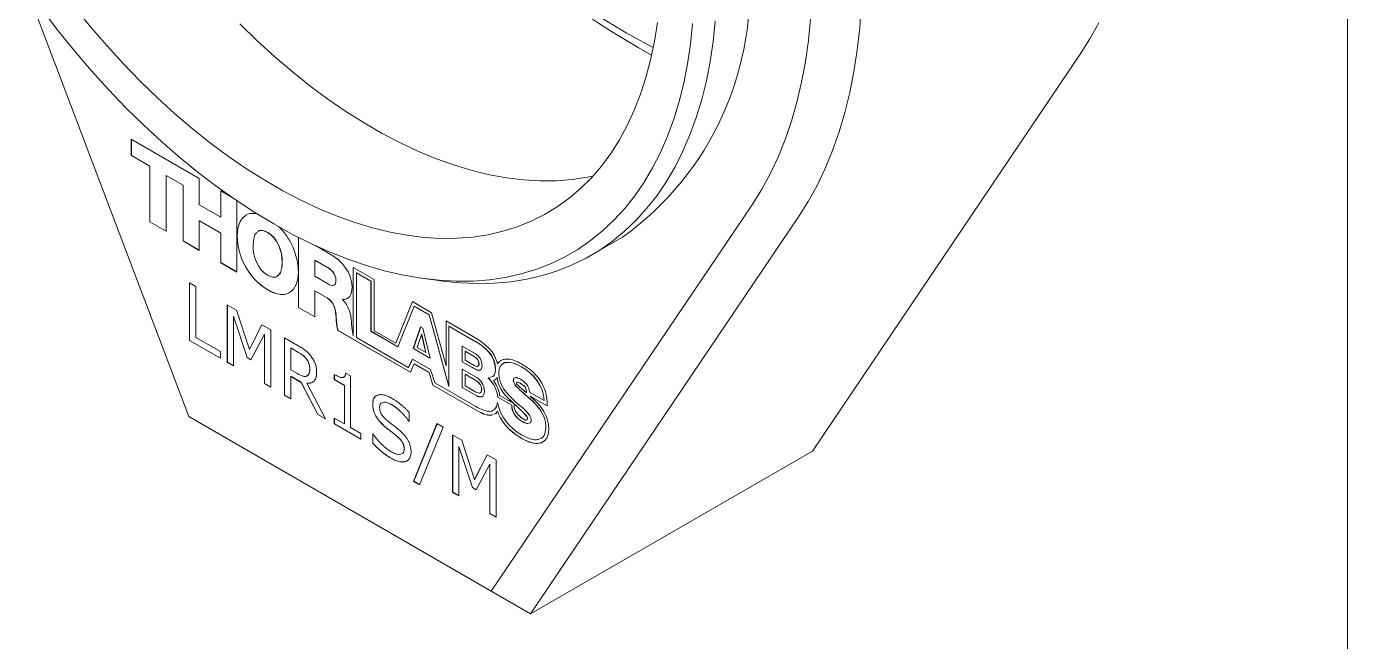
# Model space of a CAD drawing. Header units: millimetres. Extents: x 2 to 278, y 1 to 215.
# Drawn here: x 220.7 to 278, y 42.6 to 69.3 of the extents above; entities that cross this region are included whole.
import ezdxf

# ---------------------------------------------------------------- set-up
doc = ezdxf.new("R2010")
doc.units = ezdxf.units.MM

msp = doc.modelspace()

# ---------------------------------------------------------------- linework, layer by layer
at = {"color": 7, "linetype": 'Continuous', "lineweight": 18}
for p, q in [((277.9892, 0.9032), (277.9892, 214.6454)), ((220.7204, 70.9181), (227.7624, 52.3531)), ((254.7904, 50.8509), (266.4044, 68.0601)), ((225.2665, 64.3714), (228.2136, 62.6702)), ((225.2665, 63.6742), (225.2665, 64.3714)), ((225.2701, 63.6763), (225.27, 64.3693)), ((225.2701, 63.6763), (225.2665, 63.6742)), ((226.0734, 63.2084), (225.2665, 63.6742)), ((226.077, 63.2105), (225.2701, 63.6763)), ((226.077, 63.2105), (226.0734, 63.2084)), ((226.0735, 60.7945), (226.0734, 63.2084)), ((226.0771, 60.7965), (226.077, 63.2105)), ((226.7817, 62.8038), (226.7781, 62.8017)), ((226.7781, 62.8017), (226.7782, 60.3877)), ((227.509, 62.3797), (226.7781, 62.8017)), ((227.5126, 62.3818), (226.7817, 62.8038)), ((228.2136, 62.6702), (228.2136, 61.5373)), ((227.5126, 62.3818), (227.509, 62.3797)), ((227.5092, 59.9658), (227.509, 62.3797)), ((227.5127, 59.9679), (227.5126, 62.3818)), ((229.1419, 61.0015), (229.1418, 62.1344)), ((229.1418, 62.1344), (229.6374, 61.8484)), ((229.1455, 61.0036), (229.1454, 62.1323)), ((228.2136, 61.5373), (229.1419, 61.0015)), ((229.8465, 61.705), (229.8466, 58.6165)), ((240.8685, 44.7871), (252.1737, 61.5388)), ((226.0771, 60.7965), (226.0735, 60.7945)), ((226.7782, 60.3877), (226.0735, 60.7945)), ((226.7782, 60.3919), (226.0771, 60.7965)), ((228.2173, 60.8423), (228.2137, 60.8402)), ((228.2137, 60.8402), (228.2137, 59.5591)), ((229.1419, 60.3044), (228.2137, 60.8402)), ((229.1455, 60.3065), (228.2173, 60.8423)), ((229.1455, 61.0036), (229.1419, 61.0015)), ((254.1913, 61.0096), (242.5773, 43.8004)), ((229.1455, 60.3065), (229.1419, 60.3044)), ((229.142, 59.0233), (229.1419, 60.3044)), ((229.1455, 59.0254), (229.1455, 60.3065)), ((229.8539, 60.1746), (229.8503, 60.1726)), ((227.5127, 59.9679), (227.5092, 59.9658)), ((228.2137, 59.5591), (227.5092, 59.9658)), ((228.2137, 59.5632), (227.5127, 59.9679)), ((232.5128, 57.0775), (232.5127, 60.1214)), ((232.5164, 57.0796), (232.5163, 60.1196)), ((233.248, 59.7642), (233.8917, 59.3926)), ((245.2074, 59.3462), (246.5608, 60.1275)), ((229.1455, 59.0254), (229.142, 59.0233)), ((229.8466, 58.6165), (229.142, 59.0233)), ((229.8466, 58.6207), (229.1455, 59.0254)), ((233.221, 59.1379), (233.2174, 59.1358)), ((233.2174, 59.1358), (233.2174, 58.4344)), ((233.7781, 58.8122), (233.2174, 59.1358)), ((233.7817, 58.8142), (233.221, 59.1379)), ((233.2174, 58.4344), (233.8084, 58.0932)), ((234.8802, 58.822), (234.8787, 55.8573)), ((235.7956, 58.2937), (234.8802, 58.822)), ((234.8838, 58.82), (234.8823, 55.8594)), ((235.0256, 58.5881), (235.022, 58.5861)), ((235.0221, 55.7784), (235.022, 58.5861)), ((235.022, 58.5861), (235.6563, 58.2199)), ((235.0256, 58.5881), (235.6599, 58.222)), ((227.7905, 58.1441), (228.0634, 57.9866)), ((227.7905, 55.6552), (227.7905, 58.1441)), ((227.7941, 55.6573), (227.7941, 58.142)), ((228.0634, 57.9866), (228.0634, 55.7813)), ((235.6599, 58.222), (235.6563, 58.2199)), ((235.6563, 58.2199), (235.6564, 56.0473)), ((235.6599, 58.222), (235.66, 56.0494)), ((235.7957, 56.077), (235.7956, 58.2937)), ((237.9446, 58.3342), (238.6949, 58.2319)), ((233.2211, 57.8058), (233.2175, 57.8037)), ((233.2175, 57.8037), (233.2175, 56.6708)), ((233.7517, 57.4954), (233.2175, 57.8037)), ((233.7553, 57.4974), (233.2211, 57.8058)), ((234.4181, 57.4373), (234.4146, 57.4352)), ((234.4146, 57.4352), (234.4146, 57.4265)), ((237.4544, 57.3362), (236.7299, 55.5378)), ((237.4566, 57.3349), (236.7335, 55.5398)), ((238.2863, 56.8559), (237.4544, 57.3362)), ((229.4275, 57.1991), (229.8209, 56.972)), ((229.4275, 54.7103), (229.4275, 57.1991)), ((229.431, 54.7123), (229.431, 57.197)), ((229.7039, 56.7011), (229.7003, 56.699)), ((229.7003, 56.699), (229.7003, 54.5528)), ((230.283, 54.9095), (229.7003, 56.699)), ((230.2866, 54.9115), (229.7039, 56.7011)), ((229.8209, 56.972), (230.3836, 55.2673)), ((232.5164, 57.0796), (232.5128, 57.0775)), ((233.2175, 56.6708), (232.5128, 57.0775)), ((233.2175, 56.6749), (232.5164, 57.0796)), ((236.8231, 55.3738), (237.531, 57.1378)), ((237.5346, 57.1399), (237.531, 57.1378)), ((237.531, 57.1378), (238.1754, 56.7658)), ((237.5346, 57.1399), (238.179, 56.7679)), ((238.179, 56.7679), (238.1754, 56.7658)), ((238.1754, 56.7658), (239.0342, 53.6526)), ((238.179, 56.7679), (239.0342, 53.6677)), ((238.9083, 54.5592), (238.2863, 56.8559)), ((230.3836, 55.2673), (230.928, 56.3329)), ((230.3872, 55.2694), (230.9299, 56.3317)), ((230.928, 56.3329), (231.3099, 56.1124)), ((234.1493, 56.6338), (234.1457, 56.6317)), ((237.8085, 56.2378), (237.4906, 55.2977)), ((237.811, 56.2365), (237.4942, 55.2998)), ((237.8085, 56.2378), (237.9076, 56.1807)), ((237.9076, 56.1807), (238.215, 54.8795)), ((240.0974, 55.8105), (238.9082, 56.497)), ((238.9082, 56.497), (238.9083, 54.5592)), ((238.9118, 56.4949), (238.9119, 54.5613)), ((239.0377, 56.2722), (239.0341, 56.2701)), ((239.0342, 53.6526), (239.0341, 56.2701)), ((239.0341, 56.2701), (240.1729, 55.6128)), ((239.0377, 56.2722), (240.1765, 55.6149)), ((227.7941, 55.6573), (227.7905, 55.6552)), ((229.1274, 54.8835), (227.7905, 55.6552)), ((229.1274, 54.8877), (227.7941, 55.6573)), ((228.0634, 55.7813), (229.1274, 55.1671)), ((231.0371, 55.9273), (230.4501, 54.813)), ((231.0407, 55.9293), (231.0371, 55.9273)), ((231.0371, 53.7811), (231.0371, 55.9273)), ((231.0407, 53.7831), (231.0407, 55.9293)), ((231.3099, 56.1124), (231.3099, 53.6236)), ((231.9101, 55.7659), (232.5048, 55.4226)), ((231.9101, 53.2771), (231.9101, 55.7659)), ((231.9137, 53.2791), (231.9137, 55.7638)), ((234.2288, 56.0912), (234.2252, 56.0891)), ((237.3645, 54.277), (234.2252, 56.0891)), ((237.366, 54.2803), (234.2288, 56.0912)), ((234.8823, 55.8594), (234.8787, 55.8573)), ((237.2719, 54.4797), (235.0221, 55.7784)), ((235.66, 56.0494), (235.6564, 56.0473)), ((235.6564, 56.0473), (236.8231, 55.3738)), ((235.66, 56.0494), (236.8245, 55.3772)), ((236.7299, 55.5378), (235.7957, 56.077)), ((237.8515, 55.9171), (237.6613, 55.3489)), ((237.8551, 55.9192), (237.8515, 55.9171)), ((238.0354, 55.1331), (237.8515, 55.9171)), ((238.0389, 55.1351), (237.8551, 55.9192)), ((229.1274, 55.1671), (229.1274, 54.8835)), ((230.3872, 55.2694), (230.3836, 55.2673)), ((232.1865, 55.3269), (232.1829, 55.3249)), ((232.1829, 55.3249), (232.1829, 54.3797)), ((232.5167, 55.1322), (232.1829, 55.3249)), ((232.5203, 55.1342), (232.1865, 55.3269)), ((236.7335, 55.5398), (236.7299, 55.5378)), ((237.4942, 55.2998), (237.4906, 55.2977)), ((238.215, 54.8795), (237.4906, 55.2977)), ((238.2139, 54.8843), (237.4942, 55.2998)), ((237.6613, 55.3489), (238.0354, 55.1331)), ((238.0389, 55.1351), (238.0354, 55.1331)), ((239.6121, 55.407), (240.1766, 55.0811)), ((239.6122, 54.7269), (239.6121, 55.407)), ((239.6158, 54.729), (239.6157, 55.4049)), ((239.7393, 55.1885), (239.7357, 55.1865)), ((239.7357, 55.1865), (239.7357, 54.794)), ((240.1298, 54.959), (239.7357, 55.1865)), ((240.1334, 54.9611), (239.7393, 55.1885)), ((229.431, 54.7123), (229.4275, 54.7103)), ((229.7003, 54.5528), (229.4275, 54.7103)), ((229.7003, 54.5569), (229.431, 54.7123)), ((230.2866, 54.9115), (230.283, 54.9095)), ((230.4501, 54.813), (230.283, 54.9095)), ((230.4518, 54.8162), (230.2866, 54.9115)), ((232.866, 54.8471), (232.8624, 54.845)), ((233.005, 54.4355), (233.0014, 54.4335)), ((237.4567, 54.8464), (237.2719, 54.4797)), ((237.2755, 54.4818), (237.2719, 54.4797)), ((237.4587, 54.8453), (237.2755, 54.4818)), ((237.3645, 54.277), (237.5247, 54.6431)), ((238.2431, 54.3925), (237.4567, 54.8464)), ((237.5283, 54.6452), (237.5247, 54.6431)), ((237.5247, 54.6431), (238.1779, 54.266)), ((237.5283, 54.6452), (238.1815, 54.2681)), ((238.9119, 54.5613), (238.9083, 54.5592)), ((239.6158, 54.729), (239.6122, 54.7269)), ((240.1767, 54.4011), (239.6122, 54.7269)), ((240.1802, 54.4032), (239.6158, 54.729)), ((239.7357, 54.794), (240.1298, 54.5665)), ((241.147, 54.6467), (241.1434, 54.6446)), ((232.1829, 54.3797), (232.4698, 54.2141)), ((232.1865, 54.0983), (232.1829, 54.0962)), ((232.1829, 54.0962), (232.1829, 53.1196)), ((232.6331, 53.8363), (232.1829, 54.0962)), ((232.6367, 53.8384), (232.1865, 54.0983)), ((232.6367, 53.8384), (232.6331, 53.8363)), ((233.3552, 52.4428), (232.6331, 53.8363)), ((233.3588, 52.4449), (232.6367, 53.8384)), ((232.8788, 54.1131), (232.8752, 54.111)), ((234.0654, 53.9546), (234.0654, 54.1751)), ((234.069, 53.9567), (234.0654, 53.9546)), ((234.5019, 53.7026), (234.0654, 53.9546)), ((234.069, 53.9567), (234.069, 54.1772)), ((234.5055, 53.7047), (234.069, 53.9567)), ((234.5543, 54.2394), (234.7747, 54.1122)), ((234.7747, 54.1122), (234.7747, 51.8754)), ((238.1815, 54.2681), (238.1779, 54.266)), ((238.1779, 54.266), (238.3317, 53.7187)), ((238.1815, 54.2681), (238.3353, 53.7208)), ((238.4244, 53.8106), (238.2431, 54.3925)), ((239.6122, 54.4017), (240.2392, 54.0398)), ((239.6122, 54.4017), (239.6122, 53.618)), ((239.6158, 54.3997), (239.6158, 53.6201)), ((239.7361, 54.1884), (239.7325, 54.1864)), ((239.7325, 54.1864), (239.7325, 53.6821)), ((240.2033, 53.9146), (239.7325, 54.1864)), ((240.2069, 53.9167), (239.7361, 54.1884)), ((240.8304, 54.0579), (240.7321, 54.0234)), ((241.126, 54.0637), (241.1224, 54.0616)), ((231.0407, 53.7831), (231.0371, 53.7811)), ((231.3099, 53.6236), (231.0371, 53.7811)), ((231.3099, 53.6277), (231.0407, 53.7831)), ((231.9137, 53.2791), (231.9101, 53.2771)), ((232.1829, 53.1196), (231.9101, 53.2771)), ((232.1829, 53.1237), (231.9137, 53.2791)), ((232.8745, 53.8005), (232.8709, 53.7985)), ((232.8709, 53.7985), (233.6834, 52.2534)), ((234.5055, 53.7047), (234.5019, 53.7026)), ((234.5019, 52.0329), (234.5019, 53.7026)), ((234.5055, 52.035), (234.5055, 53.7047)), ((238.3353, 53.7208), (238.3317, 53.7187)), ((238.3317, 53.7187), (240.3435, 52.5575)), ((238.3353, 53.7208), (240.3471, 52.5595)), ((240.2038, 52.7835), (238.4244, 53.8106)), ((239.6158, 53.6201), (239.6122, 53.618)), ((240.2392, 53.2561), (239.6122, 53.618)), ((240.2428, 53.2582), (239.6158, 53.6201)), ((239.7325, 53.6821), (240.2033, 53.4103)), ((241.8446, 52.9193), (241.2312, 53.2734)), ((242.3961, 53.3842), (242.3925, 53.3821)), ((243.1596, 53.0457), (242.5254, 53.4118)), ((235.7331, 52.9039), (235.7295, 52.9018)), ((236.5503, 52.8708), (236.5467, 52.8687)), ((241.1522, 53.1929), (241.1486, 53.1908)), ((241.1486, 53.1908), (241.7548, 52.8408)), ((241.1522, 53.1929), (241.7584, 52.8429)), ((241.7584, 52.8429), (241.7548, 52.8408)), ((241.8482, 52.9214), (241.8446, 52.9193)), ((241.8648, 52.9062), (241.8613, 52.9042)), ((242.557, 53.2436), (242.5534, 53.2416)), ((242.5534, 53.2416), (243.2954, 52.8163)), ((242.557, 53.2436), (243.299, 52.8184)), ((243.1632, 53.0478), (243.1596, 53.0457)), ((227.7624, 52.3531), (240.8685, 44.7871)), ((227.7624, 52.3531), (228.2089, 52.0951)), ((233.3588, 52.4449), (233.3552, 52.4428)), ((233.6834, 52.2534), (233.3552, 52.4428)), ((233.6803, 52.2593), (233.3588, 52.4449)), ((234.0654, 52.2849), (234.5019, 52.0329)), ((234.0654, 52.0329), (234.0654, 52.2849)), ((234.069, 52.0349), (234.069, 52.2828)), ((237.295, 52.1573), (237.2914, 52.1552)), ((237.3119, 52.1434), (237.2914, 52.1552)), ((237.3119, 52.1476), (237.295, 52.1573)), ((237.3119, 52.5363), (237.3119, 52.1434)), ((240.3471, 52.5595), (240.3435, 52.5575)), ((241.1426, 52.5933), (241.139, 52.5912)), ((242.5773, 43.8004), (228.2089, 52.0951)), ((234.069, 52.0349), (234.0654, 52.0329)), ((235.2112, 51.3714), (234.0654, 52.0329)), ((235.2112, 51.3755), (234.069, 52.0349)), ((234.5055, 52.035), (234.5019, 52.0329)), ((234.7747, 51.8754), (235.2112, 51.6234)), ((235.2112, 51.6234), (235.2112, 51.3714)), ((235.7295, 51.6077), (235.75, 51.5959)), ((235.7295, 51.2031), (235.7295, 51.6077)), ((235.7331, 51.2052), (235.7331, 51.6056)), ((236.3018, 51.8845), (236.2982, 51.8824)), ((237.5029, 49.5444), (238.5174, 52.0461)), ((237.5065, 49.5464), (238.5196, 52.0448)), ((238.7851, 51.8915), (237.7659, 49.3925)), ((238.5174, 52.0461), (238.7851, 51.8915)), ((239.1943, 51.5608), (239.5878, 51.3337)), ((239.1943, 49.072), (239.1943, 51.5608)), ((239.1979, 49.074), (239.1979, 51.5587)), ((235.7331, 51.2052), (235.7295, 51.2031)), ((236.8108, 51.479), (236.8072, 51.4769)), ((239.4707, 51.0628), (239.4672, 51.0607)), ((239.4672, 51.0607), (239.4672, 48.9145)), ((240.0499, 49.2712), (239.4672, 51.0607)), ((240.0535, 49.2732), (239.4707, 51.0628)), ((239.5878, 51.3337), (240.1505, 49.629)), ((236.532, 50.5501), (236.5284, 50.548)), ((237.0972, 50.9424), (237.0936, 50.9404)), ((237.174, 50.4098), (237.1704, 50.4077)), ((237.2039, 50.4342), (237.174, 50.4098)), ((240.1505, 49.629), (240.6948, 50.6946)), ((240.1541, 49.6311), (240.6968, 50.6934)), ((240.6948, 50.6946), (241.0768, 50.4741)), ((241.0768, 50.4741), (241.0768, 47.9853)), ((242.5773, 43.8004), (254.7904, 50.8509)), ((240.804, 50.289), (240.217, 49.1747)), ((240.8076, 50.291), (240.804, 50.289)), ((240.804, 48.1428), (240.804, 50.289)), ((240.8076, 48.1448), (240.8076, 50.291)), ((277.9892, 35.2395), (277.9892, 50.0331)), ((237.5065, 49.5464), (237.5029, 49.5444)), ((237.7659, 49.3925), (237.5029, 49.5444)), ((237.7672, 49.3959), (237.5065, 49.5464)), ((240.0535, 49.2732), (240.0499, 49.2712)), ((240.217, 49.1747), (240.0499, 49.2712)), ((240.2187, 49.1779), (240.0535, 49.2732)), ((240.1541, 49.6311), (240.1505, 49.629)), ((239.1979, 49.074), (239.1943, 49.072)), ((239.4672, 48.9145), (239.1943, 49.072)), ((239.4672, 48.9186), (239.1979, 49.074)), ((240.8076, 48.1448), (240.804, 48.1428)), ((241.0768, 47.9853), (240.804, 48.1428)), ((241.0768, 47.9894), (240.8076, 48.1448)), ((242.5773, 43.8004), (240.8685, 44.7871))]:
    msp.add_line(p, q, dxfattribs=at)
at = {"color": 7, "linetype": 'Continuous', "lineweight": 18, "flags": 128}
for points in [[(221.399, 69.9834), (222.0916, 69.0809), (222.8032, 68.2039), (223.5321, 67.3542), (224.2769, 66.5335), (225.0362, 65.7435), (225.8084, 64.9857), (226.5919, 64.2617), (227.3852, 63.5729), (228.1867, 62.9207), (228.9947, 62.3065), (229.8076, 61.7314), (230.6239, 61.1967), (231.4418, 60.7033), (232.2596, 60.2524), (233.0759, 59.8447), (233.8888, 59.4812), (234.6968, 59.1625), (235.4983, 58.8893), (236.2916, 58.6622), (237.0751, 58.4816), (237.8473, 58.3478), (238.6066, 58.2612), (239.3514, 58.2219), (240.0803, 58.23), (240.7919, 58.2854), (241.4846, 58.3882), (242.157, 58.538), (242.8079, 58.7345), (243.4359, 58.9774), (244.0398, 59.2662), (244.6183, 59.6002), (245.1702, 59.9789), (245.6945, 60.4014), (246.1901, 60.8669), (246.656, 61.3745), (247.0912, 61.9232), (247.4949, 62.5117), (247.8663, 63.1391), (248.2047, 63.8039), (248.5092, 64.5048), (248.7794, 65.2405), (249.0147, 66.0095), (249.2146, 66.8102), (249.3787, 67.6409), (249.5067, 68.5001), (249.5983, 69.386)], [(222.8189, 70.092), (223.5039, 69.2482), (224.2062, 68.4319), (224.9245, 67.6448), (225.6571, 66.8888), (226.4024, 66.1654), (227.1588, 65.4763), (227.9246, 64.823), (228.6982, 64.2069), (229.4777, 63.6294), (230.2616, 63.0918), (231.0481, 62.5951), (231.8354, 62.1406), (232.6219, 61.7292), (233.4058, 61.3618), (234.1854, 61.0392), (234.9589, 60.7622), (235.7247, 60.5313), (236.4811, 60.3471), (237.2264, 60.2099), (237.959, 60.1201), (238.6773, 60.0779), (239.3797, 60.0833), (240.0646, 60.1363), (240.7305, 60.2369), (241.3761, 60.3847), (241.9998, 60.5796), (242.6003, 60.821), (243.1762, 61.1084), (243.7264, 61.4411), (244.2496, 61.8186), (244.7446, 62.2398), (245.2104, 62.704), (245.6459, 63.21), (246.0502, 63.7568), (246.4223, 64.3432), (246.7616, 64.9678), (247.0671, 65.6294), (247.3384, 66.3264), (247.5746, 67.0573), (247.7754, 67.8205), (247.9403, 68.6143), (248.069, 69.437)], [(256.9099, 70.1807), (256.8405, 69.198), (256.7346, 68.2405), (256.5924, 67.3098), (256.4142, 66.4075), (256.2003, 65.5352), (255.9511, 64.6944), (255.6669, 63.8864), (255.3482, 63.1126), (254.9957, 62.3744), (254.6098, 61.673), (254.1913, 61.0096), (254.1913, 61.0096)], [(229.9676, 69.3772), (230.7129, 68.6538), (231.4693, 67.9647), (232.2351, 67.3114), (233.0087, 66.6954), (233.7882, 66.1178), (234.5721, 65.5802), (235.3586, 65.0835), (236.146, 64.629), (236.9324, 64.2176), (237.7163, 63.8502), (238.4959, 63.5277), (239.2694, 63.2506), (240.0352, 63.0198), (240.7916, 62.8355), (241.5369, 62.6984), (242.2695, 62.6085), (242.9878, 62.5663), (243.6902, 62.5717), (244.3751, 62.6247), (245.0411, 62.7253), (245.2734, 62.7725)], [(238.6949, 58.2319), (238.745, 58.2251), (239.5111, 58.1464), (240.2625, 58.1153), (240.9975, 58.1318), (241.7148, 58.196), (242.413, 58.3076), (243.0906, 58.4665), (243.7463, 58.6723), (244.3789, 58.9247), (244.987, 59.2231), (245.5694, 59.567), (246.125, 59.9556), (246.6527, 60.3883), (247.1514, 60.864), (247.6202, 61.382), (248.058, 61.9411), (248.4642, 62.5402), (248.8377, 63.1783), (249.178, 63.8539), (249.4843, 64.5657), (249.756, 65.3125), (249.9926, 66.0925), (250.1936, 66.9044), (250.3585, 67.7465), (250.4872, 68.6171), (250.5793, 69.5145)], [(252.1737, 61.5388), (252.583, 62.1889), (252.9593, 62.8773), (253.302, 63.6028), (253.6104, 64.364), (253.8839, 65.1596), (254.1222, 65.9881), (254.3247, 66.8481), (254.4911, 67.7381), (254.621, 68.6563), (254.7143, 69.6011)], [(266.4044, 68.0601), (266.8229, 68.7235), (267.2088, 69.4249)]]:
    msp.add_lwpolyline(points, dxfattribs=at)
at = {"color": 7, "linetype": 'Continuous', "lineweight": 18}
for centre, radius, start, end in [((266.7824, 102.1563), 39.0435, 179.04766, 240.94696), ((265.3546, 101.332), 37.3251, 177.89443, 242.1002), ((238.8742, 70.8554), 13.1974, 305.62223, 5.68995)]:
    msp.add_arc(centre, radius, start, end, dxfattribs=at)
for points, knots in [([(229.8503, 60.1726), (229.8626, 60.3216), (229.8866, 60.611), (230.0411, 60.9389), (230.2663, 61.1224), (230.5177, 61.1811), (230.6893, 61.1428), (230.7664, 61.1255)], [0, 0, 0, 0, 0.2395752, 0.4650096, 0.6834328, 0.8577638, 1, 1, 1, 1]), ([(229.8539, 60.1746), (229.8671, 60.3224), (229.8927, 60.6092), (230.0156, 60.907), (230.1487, 60.999), (230.1958, 61.0315)], [0, 0, 0, 0, 0.4071865, 0.7903388, 1, 1, 1, 1]), ([(230.7219, 60.3383), (230.6992, 60.3196), (230.6235, 60.2574), (230.563, 60.0571), (230.5526, 59.8678), (230.5472, 59.7708)], [0, 0, 0, 0, 0.1729258, 0.5764464, 1, 1, 1, 1]), ([(231.1761, 60.3315), (231.1, 60.3668), (230.9568, 60.4331), (230.8103, 60.426), (230.7636, 60.3782), (230.7564, 60.3709)], [0, 0, 0, 0, 0.4896962, 0.9215279, 1, 1, 1, 1]), ([(231.1797, 60.3336), (231.1036, 60.3689), (230.9603, 60.4352), (230.8139, 60.428), (230.7672, 60.3803), (230.76, 60.373)], [0, 0, 0, 0, 0.4896962, 0.9215279, 1, 1, 1, 1]), ([(231.6473, 60.5969), (231.7537, 60.4869), (231.9762, 60.2567), (232.2205, 59.8337), (232.3863, 59.4137), (232.485, 59.0147), (232.5018, 58.7625), (232.5105, 58.6332)], [0, 0, 0, 0, 0.2077406, 0.434701, 0.615293, 0.8027381, 1, 1, 1, 1]), ([(231.5958, 58.4447), (231.6313, 58.4726), (231.7205, 58.5431), (231.79, 58.7575), (231.7999, 58.9475), (231.805, 59.0448)], [0, 0, 0, 0, 0.2430623, 0.6123753, 1, 1, 1, 1]), ([(231.5994, 58.4468), (231.6348, 58.4747), (231.7241, 58.5451), (231.7936, 58.7596), (231.8035, 58.9496), (231.8085, 59.0469)], [0, 0, 0, 0, 0.2430623, 0.6123753, 1, 1, 1, 1]), ([(231.1761, 58.4841), (231.2518, 58.4495), (231.3943, 58.3843), (231.5329, 58.3853), (231.5737, 58.4238), (231.5738, 58.4239)], [0, 0, 0, 0, 0.5310659, 0.9993603, 1, 1, 1, 1]), ([(232.1041, 57.7257), (232.0918, 57.7151), (232.0178, 57.651), (231.8178, 57.6365), (231.52, 57.6761), (231.2996, 57.7893), (231.1841, 57.8487)], [0, 0, 0, 0, 0.0581659, 0.3504822, 0.6597892, 1, 1, 1, 1]), ([(234.0368, 58.0472), (234.0482, 58.0509), (234.0874, 58.0636), (234.1261, 58.1416), (234.1314, 58.2258), (234.1342, 58.2711)], [0, 0, 0, 0, 0.1594394, 0.5481656, 1, 1, 1, 1]), ([(234.0404, 58.0493), (234.0518, 58.053), (234.091, 58.0657), (234.1297, 58.1437), (234.135, 58.2279), (234.1378, 58.2732)], [0, 0, 0, 0, 0.1594394, 0.5481656, 1, 1, 1, 1]), ([(232.5048, 55.4226), (232.5355, 55.4045), (232.5943, 55.3697), (232.6786, 55.316), (232.7548, 55.2625), (232.824, 55.2102), (232.8876, 55.1555), (232.9474, 55.0979), (233.0038, 55.0359), (233.0389, 54.9914), (233.0564, 54.9693)], [0, 0, 0, 0, 0.161052, 0.3088853, 0.4423351, 0.5631769, 0.6760013, 0.7853869, 0.8934794, 1, 1, 1, 1]), ([(232.8624, 54.845), (232.8517, 54.859), (232.8303, 54.8872), (232.7946, 54.9264), (232.7564, 54.9638), (232.715, 54.9986), (232.6707, 55.0334), (232.6226, 55.0664), (232.5709, 55.1007), (232.5352, 55.1214), (232.5167, 55.1322)], [0, 0, 0, 0, 0.1054324, 0.2126926, 0.3256641, 0.442822, 0.5669158, 0.7017793, 0.8456966, 1, 1, 1, 1]), ([(232.866, 54.8471), (232.8553, 54.8611), (232.8338, 54.8893), (232.7982, 54.9285), (232.76, 54.9659), (232.7186, 55.0006), (232.6743, 55.0355), (232.6262, 55.0685), (232.5745, 55.1028), (232.5388, 55.1235), (232.5203, 55.1342)], [0, 0, 0, 0, 0.1054324, 0.2126926, 0.3256641, 0.442822, 0.5669158, 0.7017793, 0.8456966, 1, 1, 1, 1]), ([(233.0014, 54.4335), (233.0009, 54.4511), (233.0001, 54.4858), (232.9943, 54.5387), (232.9837, 54.5912), (232.97, 54.6428), (232.9509, 54.6943), (232.9268, 54.7455), (232.8971, 54.7964), (232.8742, 54.8285), (232.8624, 54.845)], [0, 0, 0, 0, 0.1356711, 0.2660336, 0.3888289, 0.508987, 0.6268375, 0.7465048, 0.8703605, 1, 1, 1, 1]), ([(233.005, 54.4355), (233.0045, 54.4532), (233.0036, 54.4879), (232.9979, 54.5408), (232.9873, 54.5933), (232.9736, 54.6448), (232.9545, 54.6963), (232.9304, 54.7475), (232.9007, 54.7985), (232.8777, 54.8306), (232.866, 54.8471)], [0, 0, 0, 0, 0.1356711, 0.2660336, 0.3888289, 0.508987, 0.6268375, 0.7465048, 0.8703605, 1, 1, 1, 1]), ([(232.8752, 54.111), (232.8856, 54.1171), (232.906, 54.129), (232.9315, 54.1543), (232.9535, 54.1835), (232.9713, 54.2184), (232.9851, 54.2601), (232.9948, 54.31), (233, 54.3686), (233.0009, 54.4112), (233.0014, 54.4335)], [0, 0, 0, 0, 0.117034, 0.2303552, 0.3426862, 0.4547597, 0.5726627, 0.7022311, 0.8446466, 1, 1, 1, 1]), ([(232.8788, 54.1131), (232.8892, 54.1191), (232.9096, 54.131), (232.9351, 54.1564), (232.9571, 54.1856), (232.9749, 54.2205), (232.9887, 54.2622), (232.9984, 54.3121), (233.0036, 54.3707), (233.0045, 54.4133), (233.005, 54.4355)], [0, 0, 0, 0, 0.117034, 0.2303552, 0.3426862, 0.4547597, 0.5726627, 0.7022311, 0.8446466, 1, 1, 1, 1]), ([(233.0564, 54.9693), (233.0749, 54.9438), (233.1114, 54.8937), (233.1599, 54.8137), (233.2024, 54.732), (233.2382, 54.6479), (233.2677, 54.5605), (233.2869, 54.4697), (233.2998, 54.3745), (233.3009, 54.3123), (233.3015, 54.2799)], [0, 0, 0, 0, 0.1204602, 0.2373845, 0.353493, 0.4690033, 0.5878575, 0.7148213, 0.8513778, 1, 1, 1, 1]), ([(240.3098, 54.5517), (240.3112, 54.5525), (240.3233, 54.5596), (240.3371, 54.5896), (240.3398, 54.6247), (240.3413, 54.6434)], [0, 0, 0, 0, 0.0617999, 0.5017593, 1, 1, 1, 1]), ([(241.2793, 54.7688), (241.2696, 54.7649), (241.2131, 54.7416), (241.175, 54.6886), (241.1434, 54.6446)], [0, 0, 0, 0, 0.1707554, 1, 1, 1, 1]), ([(241.2829, 54.7709), (241.2732, 54.7669), (241.2167, 54.7436), (241.1786, 54.6907), (241.147, 54.6467)], [0, 0, 0, 0, 0.1707554, 1, 1, 1, 1]), ([(242.1745, 54.6412), (242.0705, 54.6957), (241.8791, 54.796), (241.624, 54.8516), (241.4329, 54.8487), (241.3427, 54.8005), (241.3065, 54.7811)], [0, 0, 0, 0, 0.3283559, 0.6045921, 0.8411388, 1, 1, 1, 1]), ([(241.37, 54.6444), (241.3763, 54.6501), (241.4166, 54.6865), (241.5695, 54.7162), (241.8378, 54.6901), (242.0706, 54.5721), (242.1879, 54.5126)], [0, 0, 0, 0, 0.0342651, 0.2202547, 0.6071237, 1, 1, 1, 1]), ([(232.4698, 54.2141), (232.4915, 54.202), (232.5337, 54.1786), (232.5946, 54.1479), (232.6512, 54.1246), (232.704, 54.105), (232.7526, 54.0945), (232.7978, 54.0907), (232.8388, 54.0965), (232.8631, 54.1062), (232.8752, 54.111)], [0, 0, 0, 0, 0.1513319, 0.2930699, 0.424794, 0.548705, 0.6656716, 0.7790172, 0.8895905, 1, 1, 1, 1]), ([(233.3015, 54.2799), (233.3012, 54.2579), (233.3007, 54.2148), (233.2948, 54.1543), (233.286, 54.0984), (233.2737, 54.047), (233.2574, 54.0008), (233.2379, 53.959), (233.2142, 53.9228), (233.1874, 53.8911), (233.1575, 53.8639), (233.1244, 53.8417), (233.0891, 53.8229), (233.0506, 53.8093), (233.0096, 53.7998), (232.9658, 53.7952), (232.9198, 53.7938), (232.8874, 53.7969), (232.8709, 53.7985)], [0, 0, 0, 0, 0.070383, 0.1379489, 0.2034888, 0.2668116, 0.3289395, 0.3896346, 0.4495665, 0.5094054, 0.568823, 0.6282064, 0.6879204, 0.7483104, 0.8093179, 0.8712532, 0.934651, 1, 1, 1, 1]), ([(234.0654, 54.1751), (234.0961, 54.1584), (234.1597, 54.1237), (234.239, 54.0885), (234.3014, 54.0649), (234.343, 54.0527), (234.3788, 54.0453), (234.3997, 54.0451), (234.4094, 54.045)], [0, 0, 0, 0, 0.2620441, 0.5426063, 0.6805108, 0.8016314, 0.9078075, 1, 1, 1, 1]), ([(234.4094, 54.045), (234.4198, 54.0461), (234.4402, 54.0483), (234.4675, 54.0577), (234.4912, 54.0721), (234.5123, 54.0906), (234.5291, 54.1167), (234.5418, 54.1503), (234.5508, 54.1915), (234.5531, 54.223), (234.5543, 54.2394)], [0, 0, 0, 0, 0.1225438, 0.2406557, 0.3539425, 0.4671098, 0.5840252, 0.7100469, 0.8490605, 1, 1, 1, 1]), ([(234.4915, 54.0771), (234.5051, 54.0878), (234.5468, 54.1207), (234.5534, 54.1928), (234.5579, 54.2415)], [0, 0, 0, 0, 0.324084, 1, 1, 1, 1]), ([(240.4124, 54.3841), (240.394, 54.3737), (240.3531, 54.3505), (240.2704, 54.3595), (240.2096, 54.389), (240.1802, 54.4032)], [0, 0, 0, 0, 0.296524, 0.6607901, 1, 1, 1, 1]), ([(241.0527, 54.403), (241.0465, 54.3398), (241.0344, 54.2157), (240.9686, 54.0967), (240.8988, 54.0795), (240.8751, 54.0736)], [0, 0, 0, 0, 0.4062473, 0.7979734, 1, 1, 1, 1]), ([(241.0562, 54.4051), (241.0501, 54.3419), (241.038, 54.2178), (240.9722, 54.0987), (240.9024, 54.0815), (240.8787, 54.0757)], [0, 0, 0, 0, 0.4062473, 0.7979734, 1, 1, 1, 1]), ([(241.8663, 54.0165), (241.8625, 54.0152), (241.8455, 54.0094), (241.8313, 53.9714), (241.8281, 53.9333), (241.8264, 53.9133)], [0, 0, 0, 0, 0.1233846, 0.5385701, 1, 1, 1, 1]), ([(241.8699, 54.0186), (241.8661, 54.0173), (241.8491, 54.0115), (241.8349, 53.9734), (241.8317, 53.9354), (241.83, 53.9153)], [0, 0, 0, 0, 0.1233846, 0.5385701, 1, 1, 1, 1]), ([(242.1331, 53.9754), (242.0982, 53.993), (242.0286, 54.0281), (241.9415, 54.0538), (241.905, 54.0342), (241.8939, 54.0282)], [0, 0, 0, 0, 0.4126035, 0.8204631, 1, 1, 1, 1]), ([(241.979, 53.8402), (241.983, 53.8407), (242.0043, 53.8435), (242.0747, 53.819), (242.1398, 53.7863), (242.1848, 53.7636)], [0, 0, 0, 0, 0.0665626, 0.3546287, 1, 1, 1, 1]), ([(233.0551, 53.8174), (233.0479, 53.8136), (232.9971, 53.7871), (232.9311, 53.7943), (232.8745, 53.8005)], [0, 0, 0, 0, 0.1435108, 1, 1, 1, 1]), ([(235.7295, 52.9018), (235.7301, 52.9274), (235.7312, 52.9776), (235.7429, 53.045), (235.7605, 53.106), (235.7865, 53.1581), (235.8191, 53.2029), (235.8592, 53.2399), (235.9067, 53.2684), (235.961, 53.2891), (236.0204, 53.3021), (236.0846, 53.3061), (236.1525, 53.302), (236.2244, 53.289), (236.3001, 53.2675), (236.3798, 53.2369), (236.4633, 53.1991), (236.5203, 53.167), (236.5493, 53.1508)], [0, 0, 0, 0, 0.0582415, 0.1146428, 0.1698598, 0.2249313, 0.2800824, 0.3366222, 0.3955712, 0.456858, 0.5202639, 0.5834529, 0.6479661, 0.7138123, 0.7814741, 0.8513966, 0.9243885, 1, 1, 1, 1]), ([(235.7331, 52.9039), (235.741, 52.9812), (235.7567, 53.1358), (235.8389, 53.2456), (235.9014, 53.2616), (235.9062, 53.2628)], [0, 0, 0, 0, 0.4801957, 0.9603664, 1, 1, 1, 1]), ([(240.41, 53.3943), (240.4144, 53.3971), (240.432, 53.4084), (240.4505, 53.45), (240.4537, 53.4952), (240.4553, 53.5193)], [0, 0, 0, 0, 0.13675416, 0.53893686, 1, 1, 1, 1]), ([(236.2982, 51.8824), (236.2748, 51.902), (236.2292, 51.9402), (236.1637, 52.0007), (236.1029, 52.0614), (236.0467, 52.1224), (235.9952, 52.184), (235.9482, 52.2463), (235.906, 52.3089), (235.8685, 52.3723), (235.8356, 52.4361), (235.8072, 52.5007), (235.7832, 52.566), (235.7636, 52.6321), (235.7482, 52.699), (235.7372, 52.7665), (235.7307, 52.8347), (235.7299, 52.8791), (235.7295, 52.9018)], [0, 0, 0, 0, 0.0791403, 0.15459523, 0.22558941, 0.29284837, 0.35733186, 0.41840278, 0.47757286, 0.53434779, 0.59031139, 0.64539174, 0.70084497, 0.7572538, 0.81472324, 0.87420354, 0.93563968, 1, 1, 1, 1]), ([(236.3018, 51.8845), (236.2784, 51.9041), (236.2328, 51.9423), (236.1673, 52.0028), (236.1065, 52.0635), (236.0503, 52.1245), (235.9988, 52.186), (235.9518, 52.2484), (235.9096, 52.3109), (235.8721, 52.3744), (235.8392, 52.4382), (235.8108, 52.5028), (235.7868, 52.5681), (235.7672, 52.6342), (235.7518, 52.7011), (235.7407, 52.7686), (235.7343, 52.8368), (235.7335, 52.8812), (235.7331, 52.9039)], [0, 0, 0, 0, 0.0791403, 0.15459523, 0.22558941, 0.29284837, 0.35733186, 0.41840278, 0.47757286, 0.53434779, 0.59031139, 0.64539174, 0.70084497, 0.7572538, 0.81472324, 0.87420354, 0.93563968, 1, 1, 1, 1]), ([(236.1073, 52.9336), (236.0976, 52.9305), (236.0648, 52.92), (236.0377, 52.8558), (236.0323, 52.7927), (236.0296, 52.7611)], [0, 0, 0, 0, 0.1748593, 0.5873228, 1, 1, 1, 1]), ([(236.0296, 52.7611), (236.0303, 52.7358), (236.0317, 52.6874), (236.045, 52.6125), (236.0668, 52.5408), (236.093, 52.4834), (236.1189, 52.4394), (236.1416, 52.4056), (236.1678, 52.3713), (236.1972, 52.3367), (236.2299, 52.3016), (236.2657, 52.2657), (236.3051, 52.2293), (236.3326, 52.2054), (236.3468, 52.1931)], [0, 0, 0, 0, 0.12680927, 0.24287821, 0.34982908, 0.45308545, 0.50582376, 0.56249, 0.62315976, 0.68837552, 0.75780502, 0.83283412, 0.91341791, 1, 1, 1, 1]), ([(236.5467, 52.8687), (236.4891, 52.8986), (236.3738, 52.9582), (236.2246, 52.9947), (236.1588, 52.9585), (236.1349, 52.9452)], [0, 0, 0, 0, 0.3890687, 0.7772966, 1, 1, 1, 1]), ([(236.5503, 52.8708), (236.4926, 52.9006), (236.3774, 52.9603), (236.2281, 52.9967), (236.1624, 52.9605), (236.1385, 52.9473)], [0, 0, 0, 0, 0.3890687, 0.7772966, 1, 1, 1, 1]), ([(237.2914, 52.1552), (237.2693, 52.1881), (237.2237, 52.2561), (237.1454, 52.3539), (237.058, 52.4525), (236.9622, 52.5498), (236.8613, 52.6435), (236.7574, 52.7284), (236.6525, 52.8049), (236.582, 52.8474), (236.5467, 52.8687)], [0, 0, 0, 0, 0.1056105, 0.218147, 0.3394655, 0.469263, 0.603047, 0.7350949, 0.8674791, 1, 1, 1, 1]), ([(236.5493, 53.1508), (236.5868, 53.1286), (236.6605, 53.085), (236.7687, 53.013), (236.8722, 52.9378), (236.9705, 52.8586), (237.0637, 52.7781), (237.1516, 52.6979), (237.2342, 52.6182), (237.2864, 52.5631), (237.3119, 52.5363)], [0, 0, 0, 0, 0.1438135, 0.2825303, 0.4154725, 0.5436417, 0.6664829, 0.7833339, 0.8944192, 1, 1, 1, 1]), ([(237.295, 52.1573), (237.2729, 52.1902), (237.2273, 52.2581), (237.149, 52.3559), (237.0616, 52.4545), (236.9657, 52.5519), (236.8649, 52.6455), (236.761, 52.7304), (236.6561, 52.807), (236.5856, 52.8495), (236.5503, 52.8708)], [0, 0, 0, 0, 0.1056105, 0.218147, 0.3394655, 0.469263, 0.603047, 0.7350949, 0.8674791, 1, 1, 1, 1]), ([(240.9457, 52.6188), (240.9449, 52.6181), (240.9013, 52.5759), (240.7465, 52.5762), (240.4979, 52.6255), (240.305, 52.7291), (240.2038, 52.7835)], [0, 0, 0, 0, 0.0048101, 0.2754639, 0.6199276, 1, 1, 1, 1]), ([(240.4948, 53.2391), (240.4762, 53.2279), (240.433, 53.2017), (240.3431, 53.21), (240.2754, 53.2425), (240.2428, 53.2582)], [0, 0, 0, 0, 0.2798309, 0.6536882, 1, 1, 1, 1]), ([(241.1413, 52.9645), (241.1254, 52.8814), (241.098, 52.7378), (241.0062, 52.6689), (240.9676, 52.6399)], [0, 0, 0, 0, 0.5787213, 1, 1, 1, 1]), ([(241.1449, 52.9666), (241.129, 52.8835), (241.1016, 52.7399), (241.0098, 52.671), (240.9712, 52.6419)], [0, 0, 0, 0, 0.5787213, 1, 1, 1, 1]), ([(236.3468, 52.1931), (236.3641, 52.1789), (236.4019, 52.1481), (236.4635, 52.0987), (236.5349, 52.0423), (236.6135, 51.9813), (236.6938, 51.9193), (236.7703, 51.8578), (236.8401, 51.8), (236.8842, 51.7618), (236.9052, 51.7437)], [0, 0, 0, 0, 0.0932523, 0.2030994, 0.3310221, 0.4754246, 0.6236442, 0.7602181, 0.8859457, 1, 1, 1, 1]), ([(240.3435, 52.5575), (240.441, 52.5121), (240.6296, 52.4244), (240.8422, 52.3941), (240.9347, 52.4327), (240.9578, 52.4422)], [0, 0, 0, 0, 0.4459774, 0.8620994, 1, 1, 1, 1]), ([(240.3471, 52.5595), (240.4446, 52.5142), (240.6331, 52.4266), (240.8443, 52.3961), (240.9357, 52.4339), (240.9575, 52.4429)], [0, 0, 0, 0, 0.4493407, 0.8686009, 1, 1, 1, 1]), ([(241.0062, 52.4596), (241.0179, 52.4631), (241.0781, 52.4813), (241.1118, 52.5422), (241.139, 52.5912)], [0, 0, 0, 0, 0.1937776, 1, 1, 1, 1]), ([(242.448, 52.2797), (242.4442, 52.2658), (242.4377, 52.242), (242.4237, 52.2267), (242.4178, 52.2204)], [0, 0, 0, 0, 0.5849516, 1, 1, 1, 1]), ([(242.5266, 52.0707), (242.5424, 52.0747), (242.574, 52.0828), (242.5987, 52.1342), (242.6021, 52.1787), (242.6038, 52.2018)], [0, 0, 0, 0, 0.3211169, 0.6466965, 1, 1, 1, 1]), ([(235.75, 51.5959), (235.7779, 51.5553), (235.8339, 51.4738), (235.9261, 51.3585), (236.0239, 51.2475), (236.127, 51.1437), (236.2312, 51.0477), (236.334, 50.9637), (236.4332, 50.8892), (236.4985, 50.8497), (236.5305, 50.8303)], [0, 0, 0, 0, 0.1247847, 0.2508992, 0.3796499, 0.5118057, 0.6428226, 0.7671692, 0.8858587, 1, 1, 1, 1]), ([(236.8072, 51.4769), (236.7692, 51.5098), (236.6907, 51.5779), (236.5666, 51.6718), (236.4347, 51.7722), (236.3446, 51.845), (236.2982, 51.8824)], [0, 0, 0, 0, 0.2264437, 0.4684935, 0.7260902, 1, 1, 1, 1]), ([(236.8108, 51.479), (236.7728, 51.5119), (236.6943, 51.5799), (236.5702, 51.6739), (236.4383, 51.7743), (236.3482, 51.847), (236.3018, 51.8845)], [0, 0, 0, 0, 0.2264437, 0.4684935, 0.7260902, 1, 1, 1, 1]), ([(236.9052, 51.7437), (236.9249, 51.726), (236.9633, 51.6916), (237.0185, 51.6373), (237.07, 51.5831), (237.1179, 51.5286), (237.1615, 51.4735), (237.202, 51.4187), (237.2385, 51.3634), (237.2713, 51.3075), (237.3008, 51.2512), (237.3255, 51.1929), (237.347, 51.1334), (237.3638, 51.0723), (237.3778, 51.0095), (237.3866, 50.9456), (237.3931, 50.8796), (237.3935, 50.8365), (237.3937, 50.8144)], [0, 0, 0, 0, 0.0751654, 0.1466392, 0.2151311, 0.2804068, 0.3423148, 0.4018062, 0.4598162, 0.5153089, 0.5702366, 0.625373, 0.6819984, 0.7398028, 0.8002367, 0.8635457, 0.9298675, 1, 1, 1, 1]), ([(242.9578, 51.3883), (242.9179, 51.3726), (242.7934, 51.3238), (242.5182, 51.3875), (242.2931, 51.5019), (242.1775, 51.5607)], [0, 0, 0, 0, 0.1865644, 0.5822953, 1, 1, 1, 1]), ([(243.238, 51.922), (243.2282, 51.8092), (243.2099, 51.598), (243.1059, 51.4298), (243.02, 51.407), (243.007, 51.4035)], [0, 0, 0, 0, 0.49267, 0.9230934, 1, 1, 1, 1]), ([(243.2416, 51.924), (243.2318, 51.8113), (243.2134, 51.6), (243.1095, 51.4319), (243.0236, 51.409), (243.0106, 51.4056)], [0, 0, 0, 0, 0.49267, 0.9230934, 1, 1, 1, 1]), ([(236.5284, 50.548), (236.4904, 50.5704), (236.4164, 50.6141), (236.3083, 50.6862), (236.2061, 50.7601), (236.1087, 50.8377), (236.0141, 50.9206), (235.9197, 51.0086), (235.8242, 51.1024), (235.7614, 51.1692), (235.7295, 51.2031)], [0, 0, 0, 0, 0.1383959, 0.2698711, 0.3952737, 0.5139802, 0.6311188, 0.7514363, 0.8740333, 1, 1, 1, 1]), ([(236.532, 50.5501), (236.494, 50.5725), (236.42, 50.6161), (236.3119, 50.6883), (236.2097, 50.7622), (236.1123, 50.8398), (236.0177, 50.9227), (235.9233, 51.0107), (235.8278, 51.1045), (235.765, 51.1713), (235.7331, 51.2052)], [0, 0, 0, 0, 0.1383959, 0.2698711, 0.3952737, 0.5139802, 0.6311188, 0.7514363, 0.8740333, 1, 1, 1, 1]), ([(237.0936, 50.9404), (237.0933, 50.954), (237.0927, 50.9805), (237.09, 51.02), (237.0845, 51.0585), (237.0762, 51.0955), (237.0667, 51.131), (237.054, 51.1651), (237.0397, 51.1977), (237.0166, 51.2399), (236.9818, 51.2924), (236.9318, 51.3541), (236.8731, 51.4173), (236.8299, 51.4563), (236.8072, 51.4769)], [0, 0, 0, 0, 0.0736826, 0.1431113, 0.2079269, 0.2695997, 0.3273006, 0.382341, 0.4358963, 0.4880249, 0.5971381, 0.7166522, 0.850597, 1, 1, 1, 1]), ([(237.0972, 50.9424), (237.0969, 50.9561), (237.0963, 50.9826), (237.0936, 51.022), (237.0881, 51.0605), (237.0798, 51.0976), (237.0703, 51.1331), (237.0576, 51.1671), (237.0433, 51.1998), (237.0202, 51.242), (236.9854, 51.2945), (236.9354, 51.3561), (236.8767, 51.4193), (236.8335, 51.4584), (236.8108, 51.479)], [0, 0, 0, 0, 0.0736826, 0.1431113, 0.2079269, 0.2695997, 0.3273006, 0.382341, 0.4358963, 0.4880249, 0.5971381, 0.7166522, 0.850597, 1, 1, 1, 1]), ([(242.2297, 51.3858), (242.3458, 51.3275), (242.5683, 51.2159), (242.8739, 51.1659), (243.0309, 51.2227), (243.105, 51.2495)], [0, 0, 0, 0, 0.36584, 0.7007483, 1, 1, 1, 1]), ([(237.1704, 50.4077), (237.1504, 50.4018), (237.1104, 50.3897), (237.0449, 50.382), (236.9745, 50.3836), (236.8992, 50.3929), (236.8173, 50.4135), (236.728, 50.4462), (236.6308, 50.4911), (236.5634, 50.5285), (236.5284, 50.548)], [0, 0, 0, 0, 0.1093763, 0.2197856, 0.3337354, 0.4504045, 0.5731495, 0.7052672, 0.8470509, 1, 1, 1, 1]), ([(236.5305, 50.8303), (236.593, 50.7982), (236.7177, 50.7342), (236.865, 50.6846), (236.9232, 50.7132), (236.9349, 50.719)], [0, 0, 0, 0, 0.444789, 0.8884232, 1, 1, 1, 1]), ([(237.174, 50.4098), (237.154, 50.4038), (237.114, 50.3918), (237.0485, 50.3841), (236.9781, 50.3857), (236.9028, 50.395), (236.8209, 50.4156), (236.7316, 50.4483), (236.6344, 50.4931), (236.567, 50.5306), (236.532, 50.5501)], [0, 0, 0, 0, 0.1093763, 0.2197856, 0.3337354, 0.4504045, 0.5731495, 0.7052672, 0.8470509, 1, 1, 1, 1]), ([(236.9786, 50.7372), (237.0014, 50.7429), (237.0501, 50.7553), (237.086, 50.8361), (237.0911, 50.9056), (237.0936, 50.9404)], [0, 0, 0, 0, 0.3043319, 0.6520283, 1, 1, 1, 1]), ([(236.9822, 50.7392), (237.0049, 50.745), (237.0537, 50.7574), (237.0896, 50.8382), (237.0947, 50.9077), (237.0972, 50.9424)], [0, 0, 0, 0, 0.3043319, 0.6520283, 1, 1, 1, 1]), ([(237.3937, 50.8144), (237.3929, 50.7904), (237.3913, 50.7422), (237.3804, 50.6748), (237.3612, 50.613), (237.3358, 50.5557), (237.3044, 50.5045), (237.2653, 50.4635), (237.2217, 50.4291), (237.1876, 50.4149), (237.1704, 50.4077)], [0, 0, 0, 0, 0.11977982, 0.2402217, 0.36411838, 0.49152277, 0.61967546, 0.74589169, 0.87218187, 1, 1, 1, 1])]:
    msp.add_open_spline(points, degree=3, knots=knots, dxfattribs=at)
for points in [[(231.1805, 57.8466), (230.3489, 58.3284), (229.8717, 59.2892), (229.8503, 60.1726)], [(231.1841, 57.8487), (230.3525, 58.3305), (229.8753, 59.2913), (229.8539, 60.1746)], [(231.805, 59.0448), (231.8049, 59.5067), (231.6308, 60.0691), (231.1761, 60.3315)], [(231.8085, 59.0469), (231.8085, 59.5088), (231.6343, 60.0711), (231.1797, 60.3336)], [(230.5472, 59.7708), (230.5473, 59.309), (230.7215, 58.7465), (231.1761, 58.4841)], [(233.8917, 59.3926), (234.369, 59.1171), (234.8389, 58.5975), (234.8389, 57.9702)], [(232.5105, 58.6332), (232.4879, 57.7771), (232.011, 57.369), (231.1805, 57.8466)], [(234.1342, 58.2711), (234.1342, 58.502), (233.9751, 58.6984), (233.7781, 58.8122)], [(234.1378, 58.2732), (234.1378, 58.5041), (233.9787, 58.7005), (233.7817, 58.8142)], [(233.8084, 58.0932), (233.8876, 58.0475), (233.9531, 58.0279), (234.0041, 58.0336)], [(234.8389, 57.9702), (234.8389, 57.6346), (234.6987, 57.3975), (234.4146, 57.4352)], [(234.1457, 56.6317), (234.1267, 56.9565), (234.0813, 57.3051), (233.7517, 57.4954)], [(234.1493, 56.6338), (234.1303, 56.9586), (234.0849, 57.3072), (233.7553, 57.4974)], [(234.4146, 57.4265), (234.7025, 57.1818), (234.7859, 56.7632), (234.8087, 56.4538)], [(234.5848, 57.4504), (234.5362, 57.434), (234.4806, 57.429), (234.4181, 57.4373)], [(234.2252, 56.0891), (234.1647, 56.2287), (234.1533, 56.5402), (234.1457, 56.6317)], [(234.2288, 56.0912), (234.1683, 56.2308), (234.1569, 56.5423), (234.1493, 56.6338)], [(234.8087, 56.4538), (234.8167, 56.3522), (234.8315, 56.0658), (234.8787, 55.8573)], [(241.1434, 54.6446), (241.03, 54.9595), (240.963, 55.3109), (240.0974, 55.8105)], [(240.1729, 55.6128), (240.5922, 55.3786), (241.0526, 54.9874), (241.0527, 54.403)], [(240.1765, 55.6149), (240.5958, 55.3807), (241.0562, 54.9895), (241.0562, 54.4051)], [(240.1766, 55.0811), (240.3297, 54.9928), (240.4747, 54.8246), (240.4747, 54.5666)], [(240.3377, 54.6413), (240.3377, 54.7902), (240.2365, 54.8974), (240.1298, 54.959)], [(240.1298, 54.5665), (240.2174, 54.5159), (240.3377, 54.4952), (240.3377, 54.6413)], [(240.3413, 54.6434), (240.3413, 54.7923), (240.2401, 54.8995), (240.1334, 54.9611)], [(240.4747, 54.5666), (240.4747, 54.3135), (240.3023, 54.3286), (240.1767, 54.4011)], [(241.1921, 54.2323), (241.1921, 54.8441), (241.7275, 54.7742), (242.1843, 54.5105)], [(243.2954, 52.8163), (243.2954, 53.2687), (243.2184, 54.0385), (242.1745, 54.6412)], [(242.1843, 54.5105), (242.6685, 54.231), (243.1561, 53.6791), (243.1596, 53.0457)], [(242.1879, 54.5126), (242.6721, 54.2331), (243.1597, 53.6811), (243.1632, 53.0478)], [(240.4518, 53.5172), (240.4517, 53.7085), (240.3309, 53.8409), (240.2033, 53.9146)], [(240.4553, 53.5193), (240.4553, 53.7106), (240.3345, 53.843), (240.2069, 53.9167)], [(240.2392, 54.0398), (240.4091, 53.9417), (240.5701, 53.7515), (240.5701, 53.4542)], [(240.7321, 54.0234), (240.9719, 53.8051), (241.1266, 53.4884), (241.1486, 53.1908)], [(240.7357, 54.0254), (240.9755, 53.8072), (241.1302, 53.4905), (241.1522, 53.1929)], [(240.9716, 53.8972), (241.0217, 53.9359), (241.0972, 53.9601), (241.1224, 54.0616)], [(241.2312, 53.2734), (241.2312, 53.4862), (241.0721, 53.7618), (240.9716, 53.8972)], [(241.1224, 54.0616), (241.1224, 53.7328), (241.3904, 53.3265), (241.7254, 53.0269)], [(241.126, 54.0637), (241.126, 53.7348), (241.394, 53.3286), (241.729, 53.0289)], [(241.9048, 53.0131), (241.557, 53.3275), (241.1922, 53.7185), (241.1921, 54.2323)], [(241.8264, 53.9133), (241.8264, 53.6975), (242.1775, 53.4557), (242.5322, 53.1372)], [(241.83, 53.9153), (241.83, 53.6996), (242.1811, 53.4577), (242.5358, 53.1393)], [(241.9634, 53.8281), (241.9634, 53.865), (242.1108, 53.8045), (242.1812, 53.7615)], [(242.5254, 53.4118), (242.5356, 53.6607), (242.3276, 53.8632), (242.1331, 53.9754)], [(240.2033, 53.4103), (240.308, 53.3499), (240.4518, 53.3295), (240.4518, 53.5172)], [(240.5701, 53.4542), (240.5701, 53.1624), (240.3787, 53.1756), (240.2392, 53.2561)], [(242.3925, 53.3821), (242.0547, 53.6753), (241.9634, 53.745), (241.9634, 53.8281)], [(242.1812, 53.7615), (242.3265, 53.6727), (242.372, 53.6122), (242.3861, 53.5027)], [(242.1848, 53.7636), (242.3301, 53.6748), (242.3755, 53.6143), (242.3897, 53.5048)], [(242.3861, 53.5027), (242.3918, 53.4595), (242.3924, 53.4343), (242.3925, 53.3821)], [(242.3897, 53.5048), (242.3954, 53.4616), (242.396, 53.4364), (242.3961, 53.3842)], [(242.1775, 51.5607), (241.6829, 51.8462), (241.2395, 52.36), (241.1413, 52.9645)], [(241.7254, 53.0269), (241.7646, 52.9917), (241.8046, 52.9557), (241.8446, 52.9193)], [(241.729, 53.0289), (241.7682, 52.9938), (241.8082, 52.9578), (241.8482, 52.9214)], [(241.7548, 52.8408), (241.7684, 52.5036), (241.9458, 52.2953), (242.2151, 52.1398)], [(241.7584, 52.8429), (241.772, 52.5056), (241.9493, 52.2974), (242.2187, 52.1419)], [(241.8613, 52.9042), (242.1598, 52.6324), (242.46, 52.3408), (242.4444, 52.2776)], [(242.1015, 52.3713), (241.8643, 52.5831), (241.8613, 52.7358), (241.8613, 52.9042)], [(241.8648, 52.9062), (242.1634, 52.6345), (242.4636, 52.3429), (242.448, 52.2797)], [(242.6038, 52.2018), (242.6038, 52.4488), (242.2561, 52.6966), (241.9048, 53.0131)], [(242.5322, 53.1372), (242.8835, 52.8207), (243.238, 52.4278), (243.238, 51.922)], [(242.5358, 53.1393), (242.8871, 52.8228), (243.2416, 52.4299), (243.2416, 51.924)], [(242.5719, 53.2253), (242.5654, 53.231), (242.5599, 53.2359), (242.5534, 53.2416)], [(243.3645, 51.7881), (243.3645, 52.402), (243.0587, 52.7964), (242.5719, 53.2253)], [(241.139, 52.5912), (241.2357, 52.246), (241.5728, 51.7609), (242.2261, 51.3838)], [(241.1426, 52.5933), (241.2393, 52.2481), (241.5764, 51.7629), (242.2297, 51.3858)], [(242.4444, 52.2776), (242.4147, 52.1572), (242.3278, 52.1693), (242.1015, 52.3713)], [(242.2151, 52.1398), (242.3106, 52.0847), (242.4077, 52.0483), (242.4811, 52.0516)], [(242.2187, 52.1419), (242.3141, 52.0868), (242.4113, 52.0503), (242.4847, 52.0536)], [(242.2261, 51.3838), (242.8794, 51.0067), (243.3645, 51.1846), (243.3645, 51.7881)]]:
    msp.add_open_spline(points, degree=3, dxfattribs=at)

doc.saveas('drawing.dxf')
